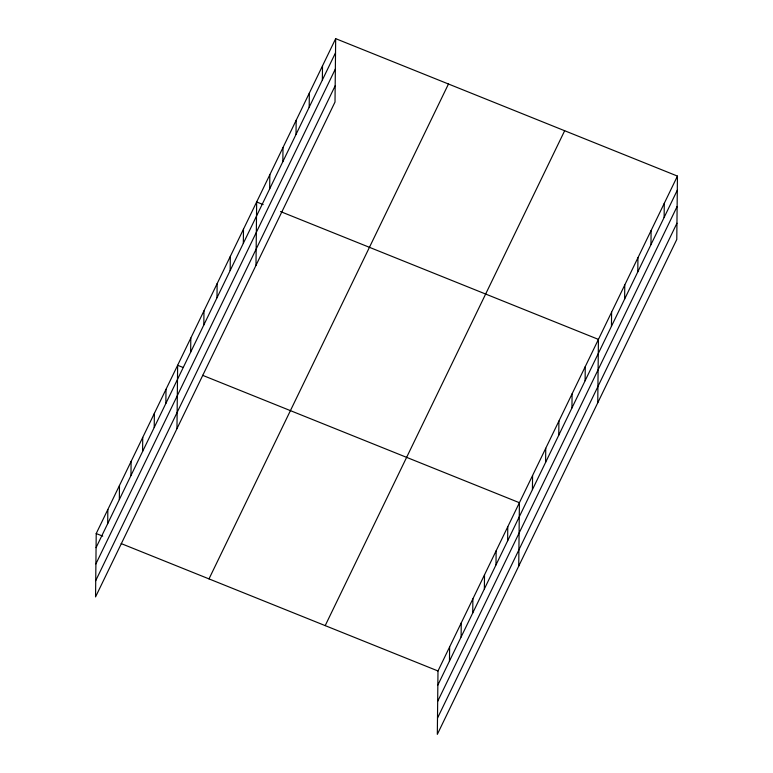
<?xml version="1.0" encoding="UTF-8"?>
<svg xmlns="http://www.w3.org/2000/svg" width="773" height="773" viewBox="0 0 773 773"><rect width="100%" height="100%" fill="white"/><g stroke="black" fill="none" stroke-linecap="round" stroke-linejoin="round"><path stroke-width="1.16" d="M335.675 38.65L96.219 533.544L95.552 596.911L335.009 102.026L335.675 38.65L677.448 176.089L676.781 239.456L437.325 734.35L437.991 670.974L677.448 176.089M107.698 523.63L107.843 509.504M119.332 499.59L119.477 485.463M130.956 475.55L131.11 461.423M142.59 451.509L142.734 437.392M154.223 427.479L154.368 413.352M165.857 403.438L166.002 389.312M176.969 428.648L177.635 365.281L183.056 367.455M190.651 352.179L190.805 338.062M203.821 324.96L203.975 310.843M216.991 297.74L217.145 283.623M230.161 270.521L230.315 256.404M243.331 243.302L243.485 229.185M255.989 265.342L256.655 201.966L263.158 204.584M269.68 188.873L269.825 174.746M282.85 161.654L282.995 147.527M296.02 134.434L296.165 120.308M309.19 107.215L309.335 93.089M322.36 79.996L322.505 65.869M449.471 661.06L449.615 646.933M461.104 637.02L461.249 622.903M472.728 612.989L472.883 598.862M484.362 588.949L484.516 574.822M495.995 564.908L496.14 550.791M507.629 540.878L507.774 526.751M518.741 566.087L519.408 502.711L202.574 375.311M532.423 489.618L532.578 475.492M545.593 462.399L545.748 448.272M558.773 435.18L558.918 421.053M571.943 407.96L572.088 393.834M585.113 380.741L585.258 366.615M597.761 402.772L598.428 339.395L280.512 211.56M611.453 326.303L611.598 312.176M624.623 299.083L624.768 284.957M637.793 271.864L637.938 257.738M650.963 244.645L651.108 230.528M664.133 217.426L664.278 203.309M96.065 547.661L335.53 52.777M95.9 563.913L335.356 69.029M95.717 580.658L335.182 85.774M209 578.89L448.466 84.006M325.201 625.618L564.667 130.734M437.837 685.1L677.303 190.206M437.673 701.353L677.129 206.459M437.499 718.098L676.955 223.204M96.219 533.544L102.722 536.153M121.158 543.574L437.991 670.974"/></g></svg>
